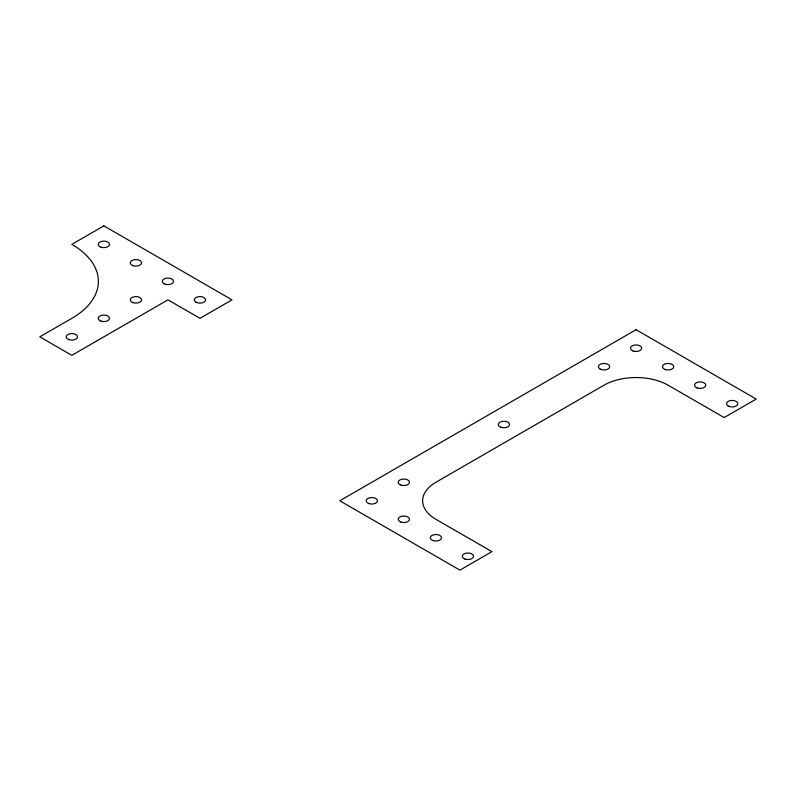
<?xml version="1.0" encoding="UTF-8"?>
<svg xmlns="http://www.w3.org/2000/svg" width="796" height="796" viewBox="0 0 796 796"><rect width="100%" height="100%" fill="white"/><g stroke="black" fill="none" stroke-linecap="round" stroke-linejoin="round"><path stroke-width="1.19" d="M103.868 225.875L71.829 244.362A90.605 52.307 0 0 1 71.829 318.34L39.8 336.827L71.829 355.324L167.926 299.843L199.965 318.34L231.994 299.843L103.868 225.875M636.084 329.713L339.783 500.774L459.899 570.125L491.938 551.638L435.88 519.271A45.302 26.159 0 0 1 435.88 482.286L604.045 385.194A45.302 26.159 0 0 1 668.113 385.194L724.171 417.562L756.2 399.065L636.084 329.713M633.248 351.036A5.662 3.274 0 0 0 641.745 348.21A5.662 3.274 0 0 0 633.248 345.374A5.662 3.274 0 0 0 633.248 351.036M368.986 503.609A5.662 3.274 0 0 0 377.473 500.774A5.662 3.274 0 0 0 368.986 497.948A5.662 3.274 0 0 0 368.986 503.609M401.015 485.112A5.662 3.274 0 0 0 409.512 482.286A5.662 3.274 0 0 0 401.015 479.451A5.662 3.274 0 0 0 401.015 485.112M600.045 369.016A5.662 3.274 0 0 0 609.517 367.543A5.662 3.274 0 0 0 602.582 363.543A5.662 3.274 0 0 0 600.045 369.016M665.277 369.533A5.662 3.274 0 0 0 673.774 366.697A5.662 3.274 0 0 0 665.277 363.871A5.662 3.274 0 0 0 665.277 369.533M401.015 522.106A5.662 3.274 0 0 0 409.512 519.271A5.662 3.274 0 0 0 401.015 516.445A5.662 3.274 0 0 0 401.015 522.106M728.171 406A5.662 3.274 0 0 0 737.643 404.537A5.662 3.274 0 0 0 730.708 400.527A5.662 3.274 0 0 0 728.171 406M697.316 388.02A5.662 3.274 0 0 0 705.803 385.194A5.662 3.274 0 0 0 697.316 382.359A5.662 3.274 0 0 0 697.316 388.02M433.044 540.593A5.662 3.274 0 0 0 441.541 537.768A5.662 3.274 0 0 0 433.044 534.932A5.662 3.274 0 0 0 433.044 540.593M465.083 559.091A5.662 3.274 0 0 0 473.57 556.255A5.662 3.274 0 0 0 465.083 553.429A5.662 3.274 0 0 0 465.083 559.091M501.112 427.323A5.662 3.274 0 0 0 509.609 424.497A5.662 3.274 0 0 0 501.112 421.661A5.662 3.274 0 0 0 501.112 427.323M69.003 339.663A5.662 3.274 0 0 0 77.491 336.827A5.662 3.274 0 0 0 69.003 334.002A5.662 3.274 0 0 0 69.003 339.663M101.032 321.166A5.662 3.274 0 0 0 109.53 318.34A5.662 3.274 0 0 0 101.032 315.505A5.662 3.274 0 0 0 101.032 321.166M133.061 302.679A5.662 3.274 0 0 0 141.559 299.843A5.662 3.274 0 0 0 133.061 297.017A5.662 3.274 0 0 0 133.061 302.679M165.1 284.182A5.662 3.274 0 0 0 173.588 281.356A5.662 3.274 0 0 0 165.1 278.52A5.662 3.274 0 0 0 165.1 284.182M195.955 302.162A5.662 3.274 0 0 0 205.428 300.689A5.662 3.274 0 0 0 198.493 296.689A5.662 3.274 0 0 0 195.955 302.162M133.061 265.685A5.662 3.274 0 0 0 141.559 262.859A5.662 3.274 0 0 0 133.061 260.023A5.662 3.274 0 0 0 133.061 265.685M101.032 247.198A5.662 3.274 0 0 0 109.53 244.362A5.662 3.274 0 0 0 101.032 241.536A5.662 3.274 0 0 0 101.032 247.198"/></g></svg>
